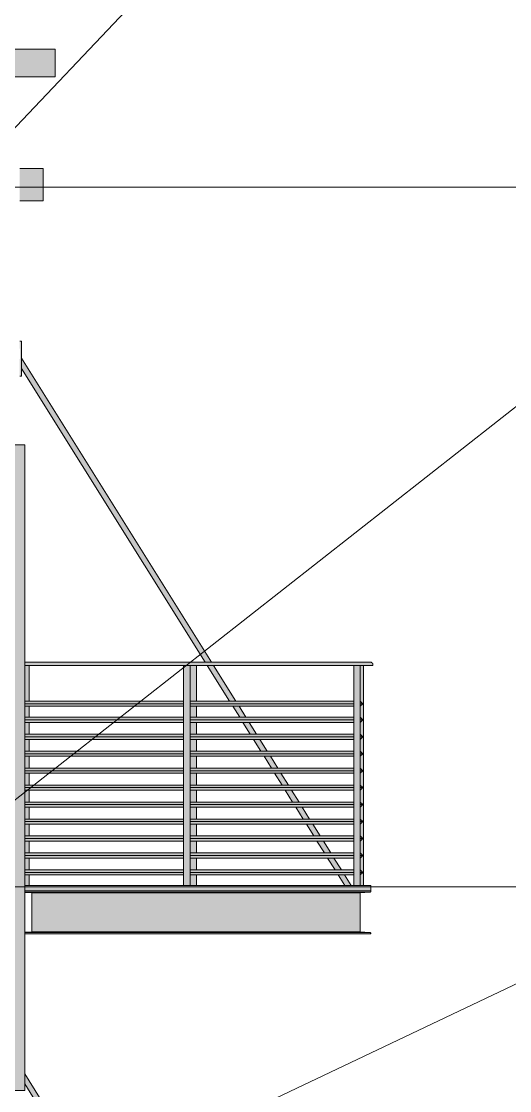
# Model space of a CAD drawing. Header units: inches. Extents: x 1750 to 8392, y -297 to 660.
# Drawn here: x 7025 to 7115.7, y 230.1 to 428.8 of the extents above; entities that cross this region are included whole.
import ezdxf

# ---------------------------------------------------------------- set-up
doc = ezdxf.new("R2010")
doc.units = ezdxf.units.IN
doc.header["$MEASUREMENT"] = 0
doc.linetypes.add('Grid Line 1_2_', pattern=[0.875, 0.5, -0.125, 0.125, -0.125])
for name, color, linetype, lineweight in [('0-4', 50, 'Continuous', 5), ('A-FLOR-3', 192, 'Continuous', 5), ('A-FLOR-4', 192, 'Continuous', 9), ('A-FLOR-HRAL', 11, 'Continuous', 9), ('A-FLOR-LEVL-1', 51, 'Grid Line 1_2_', 9), ('A-GENM', 5, 'Continuous', 9), ('A-GLAZ-CWMG', 51, 'Continuous', 9), ('A-WALL-1', 113, 'Continuous', 9), ('G-ANNO-TEXT', 231, 'Continuous', 9)]:
    doc.layers.add(name, color=color, linetype=linetype, lineweight=lineweight)

# ---------------------------------------------------------------- blocks, each defined once
blk = doc.blocks.new('CTR - 1st Phase -Stairs _ Elevators_rvt-2-BUILDING ELEVATION - NORTH')
at = {"layer": 'A-FLOR-LEVL-1'}
for p, q in [((-12376.81, 398), (-9659.78, 398)), ((-12376.81, 268), (-9659.78, 268))]:
    blk.add_line(p, q, dxfattribs=at)
blk = doc.blocks.new('Basic Wall _ EXT - FIBER CEMENT - SMALL - ___-2145935-BUILDING ELEVATION - NORTH')
at = {"layer": 'A-WALL-1'}
blk.add_hatch(color=256, dxfattribs=at).paths.add_polyline_path([(-11938.89, 418.54), (-9973.63, 418.54), (-9973.63, 423.66), (-12125.15, 423.66), (-12125.15, 418.54), (-11944.91, 418.54)], flags=0)
for p, q in [((-12125.15, 423.66), (-9973.63, 423.66)), ((-9973.63, 423.66), (-9973.63, 418.54)), ((-12125.15, 418.54), (-9973.63, 418.54))]:
    blk.add_line(p, q, dxfattribs=at)
blk = doc.blocks.new('Rectangular Mullion - Profile_Polycarbonate_right-V51-BUILDING ELEVATION - NORTH')
at = {"layer": 'A-GLAZ-CWMG'}
blk.add_hatch(color=256, dxfattribs=at).paths.add_polyline_path([(-9981.75, 230.12), (-9979.25, 230.12), (-9979.25, 350.12), (-9981.75, 350.12), (-9981.75, 233.86)], flags=0)
for p, q in [((-9981.75, 350.12), (-9979.25, 350.12)), ((-9981.75, 230.12), (-9981.75, 350.12)), ((-9979.25, 350.12), (-9979.25, 230.12)), ((-9979.25, 230.12), (-9981.75, 230.12))]:
    blk.add_line(p, q, dxfattribs=at)
blk = doc.blocks.new('Family1 - SCUPPER-2621240-BUILDING ELEVATION - NORTH')
at = {"layer": 'A-GENM'}
blk.add_hatch(color=256, dxfattribs=at).paths.add_polyline_path([(-9975.81, 395.5), (-9975.81, 401.5), (-9980.19, 401.5), (-9980.19, 395.5)], flags=0)
for p, q in [((-9975.81, 401.5), (-9980.19, 401.5)), ((-9975.81, 401.5), (-9975.81, 395.5)), ((-9975.81, 395.5), (-9980.19, 395.5))]:
    blk.add_line(p, q, dxfattribs=at)
blk = doc.blocks.new('Walls 13 - Walls 1-2569652-BUILDING ELEVATION - NORTH')
at = {"layer": 'A-WALL-1'}
h = blk.add_hatch(color=256, dxfattribs=at)
h.paths.add_polyline_path([(-9923.59, 142.3), (-9923.59, 142.3), (-9924.08, 143.08)], flags=0)
h.paths.add_polyline_path([(-9927.53, 148.6), (-9927.53, 148.6), (-9928.47, 150.1)], flags=0)
h.paths.add_polyline_path([(-9929.49, 151.75), (-9929.49, 151.75), (-9930.87, 153.95)], flags=0)
h.paths.add_polyline_path([(-9929.47, 151.75), (-9929.47, 151.75), (-9929.47, 151.75)], flags=0)
h.paths.add_polyline_path([(-9931.46, 154.9), (-9931.46, 154.9), (-9932.21, 156.09)], flags=0)
h.paths.add_polyline_path([(-9933.43, 158.05), (-9933.43, 158.05), (-9933.94, 158.86)], flags=0)
h.paths.add_polyline_path([(-9935.4, 161.2), (-9935.4, 161.2), (-9935.94, 162.07)], flags=0)
h.paths.add_polyline_path([(-9935.38, 161.2), (-9935.38, 161.2), (-9935.38, 161.2)], flags=0)
h.paths.add_polyline_path([(-9939.31, 167.5), (-9939.31, 167.5), (-9939.32, 167.5)], flags=0)
h.paths.add_polyline_path([(-9945.72, 177.75), (-9945.72, 177.75), (-9947.14, 180.02)], flags=0)
h.paths.add_polyline_path([(-9945.74, 177.75), (-9945.74, 177.75), (-9947.16, 180.02)], flags=0)
h.paths.add_polyline_path([(-9954.47, 191.98), (-9954.45, 191.98), (-9961.94, 203.95)], flags=0)
h.paths.add_polyline_path([(-9954.35, 191.98), (-9954.33, 191.98), (-9961.83, 203.95)], flags=0)
h.paths.add_polyline_path([(-9973.37, 222.63), (-9973.37, 222.69), (-9976.64, 227.88)], flags=0)
h = blk.add_hatch(color=256, dxfattribs=at)
h.paths.add_polyline_path([(-9920.44, 139.15), (-9920.44, 139.15), (-9921.82, 141.35)], flags=0)
h.paths.add_polyline_path([(-9922.41, 142.3), (-9922.41, 142.3), (-9923.55, 144.12)], flags=0)
h.paths.add_polyline_path([(-9924.38, 145.45), (-9924.38, 145.45), (-9925.76, 147.65)], flags=0)
h.paths.add_polyline_path([(-9929.01, 152.82), (-9929.01, 152.82), (-9929.71, 153.95)], flags=0)
h.paths.add_polyline_path([(-9930.3, 154.9), (-9930.3, 154.9), (-9931.05, 156.09)], flags=0)
h.paths.add_polyline_path([(-9930.28, 154.9), (-9930.28, 154.9), (-9931.03, 156.09)], flags=0)
h.paths.add_polyline_path([(-9932.27, 158.05), (-9932.27, 158.05), (-9933.65, 160.25)], flags=0)
h.paths.add_polyline_path([(-9932.25, 158.05), (-9932.25, 158.05), (-9933.63, 160.25)], flags=0)
h.paths.add_polyline_path([(-9934.24, 161.2), (-9934.24, 161.2), (-9934.79, 162.07)], flags=0)
h.paths.add_polyline_path([(-9936.21, 164.35), (-9936.21, 164.35), (-9937.59, 166.55)], flags=0)
h.paths.add_polyline_path([(-9938.16, 167.5), (-9938.16, 167.5), (-9938.5, 168.05)], flags=0)
h.paths.add_polyline_path([(-9940.05, 170.5), (-9940.05, 170.5), (-9942.26, 174.03)], flags=0)
h.paths.add_polyline_path([(-9940.03, 170.5), (-9940.03, 170.5), (-9942.24, 174.03)], flags=0)
h.paths.add_polyline_path([(-9944.58, 177.75), (-9944.58, 177.75), (-9944.59, 177.75)], flags=0)
h.paths.add_polyline_path([(-9953.76, 191.98), (-9953.74, 191.98), (-9961.24, 203.95)], flags=0)
h.paths.add_polyline_path([(-9973.37, 223.12), (-9973.37, 223.19), (-9976.33, 227.88)], flags=0)
for p, q in [((-9944.56, 177.74), (-9979.25, 233.26)), ((-9979.25, 231.38), (-9945.73, 177.73)), ((-9945.37, 177.15), (-9941.21, 170.5)), ((-9940.03, 170.5), (-9944.19, 177.15)), ((-9940.62, 169.55), (-9939.33, 167.5)), ((-9938.16, 167.5), (-9939.44, 169.55)), ((-9938.74, 166.55), (-9937.37, 164.35)), ((-9936.19, 164.35), (-9937.56, 166.55)), ((-9936.78, 163.4), (-9935.4, 161.2)), ((-9934.22, 161.2), (-9935.6, 163.4)), ((-9934.81, 160.25), (-9933.43, 158.05)), ((-9932.25, 158.05), (-9933.63, 160.25)), ((-9932.84, 157.1), (-9931.46, 154.9)), ((-9930.28, 154.9), (-9931.66, 157.1)), ((-9930.87, 153.95), (-9929.49, 151.75)), ((-9928.31, 151.75), (-9929.69, 153.95)), ((-9928.9, 150.8), (-9927.53, 148.6)), ((-9926.35, 148.6), (-9927.72, 150.8)), ((-9926.93, 147.65), (-9925.56, 145.45)), ((-9924.38, 145.45), (-9925.75, 147.65)), ((-9924.97, 144.5), (-9923.59, 142.3)), ((-9922.41, 142.3), (-9923.79, 144.5)), ((-9923, 141.35), (-9921.62, 139.15)), ((-9920.44, 139.15), (-9921.82, 141.35)), ((-9921.03, 138.2), (-9919.81, 136.25)), ((-9918.63, 136.25), (-9919.85, 138.2))]:
    blk.add_line(p, q, dxfattribs=at)
blk = doc.blocks.new('Walls 15 - Walls 1-2569682-BUILDING ELEVATION - NORTH')
at = {"layer": 'A-WALL-1'}
h = blk.add_hatch(color=256, dxfattribs=at)
h.paths.add_polyline_path([(-9919.22, 136.25), (-9918.63, 136.25), (-9919.87, 138.2), (-9920.44, 138.2), (-9920.4, 138.14)], flags=0)
h.paths.add_polyline_path([(-9920.46, 139.15), (-9920.44, 139.15), (-9921.84, 141.35), (-9922.41, 141.35), (-9921.02, 139.15), (-9920.52, 139.15)], flags=0)
h.paths.add_polyline_path([(-9922.71, 142.3), (-9922.41, 142.3), (-9923.81, 144.5), (-9924.38, 144.5), (-9922.99, 142.3), (-9922.84, 142.3)], flags=0)
h.paths.add_polyline_path([(-9924.47, 145.45), (-9924.38, 145.45), (-9925.78, 147.65), (-9926.34, 147.65), (-9924.95, 145.45), (-9924.54, 145.45)], flags=0)
h.paths.add_polyline_path([(-9926.44, 148.6), (-9926.35, 148.6), (-9927.74, 150.8), (-9928.31, 150.8), (-9926.91, 148.6), (-9926.51, 148.6)], flags=0)
h.paths.add_polyline_path([(-9928.39, 151.75), (-9928.31, 151.75), (-9929.71, 153.95), (-9930.28, 153.95), (-9928.88, 151.75), (-9928.41, 151.75)], flags=0)
h.paths.add_polyline_path([(-9930.84, 154.9), (-9930.3, 154.9), (-9931.73, 157.1), (-9932.25, 157.1), (-9930.85, 154.9)], flags=0)
h.paths.add_polyline_path([(-9930.3, 154.9), (-9930.28, 154.9), (-9930.3, 154.9)], flags=0)
h.paths.add_polyline_path([(-9932.32, 158.05), (-9932.27, 158.05), (-9933.69, 160.25), (-9934.22, 160.25), (-9932.8, 158.05), (-9932.33, 158.05)], flags=0)
h.paths.add_polyline_path([(-9932.27, 158.05), (-9932.25, 158.05), (-9933.65, 160.25)], flags=0)
h.paths.add_polyline_path([(-9934.28, 161.2), (-9934.24, 161.2), (-9935.66, 163.4), (-9936.19, 163.4), (-9934.77, 161.2), (-9934.28, 161.2)], flags=0)
h.paths.add_polyline_path([(-9936.6, 164.35), (-9936.21, 164.35), (-9937.63, 166.55), (-9938.15, 166.55), (-9936.73, 164.35), (-9936.63, 164.35)], flags=0)
h.paths.add_polyline_path([(-9936.21, 164.35), (-9936.19, 164.35), (-9937.58, 166.55)], flags=0)
h.paths.add_polyline_path([(-9938.33, 167.5), (-9938.18, 167.5), (-9939.5, 169.55), (-9940.03, 169.55), (-9938.69, 167.5), (-9938.35, 167.5)], flags=0)
h.paths.add_polyline_path([(-9940.04, 170.5), (-9940.03, 170.5), (-9940.04, 170.5)], flags=0)
h.paths.add_polyline_path([(-9940.34, 170.5), (-9940.05, 170.5), (-9944.25, 177.15), (-9944.78, 177.15), (-9940.57, 170.5), (-9940.42, 170.5)], flags=0)
h.paths.add_polyline_path([(-9944.8, 177.75), (-9944.59, 177.75), (-9979.25, 233.22), (-9979.25, 233), (-9979.25, 232.95), (-9979.25, 232.82), (-9979.25, 232.76), (-9979.25, 232.61), (-9979.25, 232.54), (-9979.25, 232.32), (-9945.15, 177.75), (-9944.84, 177.75)], flags=0)
h.paths.add_polyline_path([(-9944.57, 177.75), (-9944.56, 177.75), (-9944.58, 177.75)], flags=0)
h = blk.add_hatch(color=256, dxfattribs=at)
h.paths.add_polyline_path([(-9919.79, 136.25), (-9919.22, 136.25), (-9920.45, 138.2), (-9921.03, 138.2), (-9919.81, 136.25)], flags=0)
h.paths.add_polyline_path([(-9921.32, 139.15), (-9921.03, 139.15), (-9922.42, 141.35), (-9923, 141.35), (-9921.6, 139.15), (-9921.32, 139.15)], flags=0)
h.paths.add_polyline_path([(-9923.57, 142.3), (-9923, 142.3), (-9924.39, 144.5), (-9924.97, 144.5), (-9923.57, 142.3)], flags=0)
h.paths.add_polyline_path([(-9925.12, 145.45), (-9924.97, 145.45), (-9926.36, 147.65), (-9926.93, 147.65), (-9925.53, 145.45), (-9925.13, 145.45)], flags=0)
h.paths.add_polyline_path([(-9927.23, 148.6), (-9926.94, 148.6), (-9928.34, 150.8), (-9928.9, 150.8), (-9927.5, 148.6), (-9927.24, 148.6)], flags=0)
h.paths.add_polyline_path([(-9929.42, 151.75), (-9928.9, 151.75), (-9930.31, 153.95), (-9930.85, 153.95), (-9929.46, 151.75)], flags=0)
h.paths.add_polyline_path([(-9929.49, 151.75), (-9929.47, 151.75), (-9930.87, 153.95)], flags=0)
h.paths.add_polyline_path([(-9931.46, 154.9), (-9931.44, 154.9), (-9931.46, 154.9)], flags=0)
h.paths.add_polyline_path([(-9931.44, 154.9), (-9930.87, 154.9), (-9932.28, 157.1), (-9932.82, 157.1), (-9932.18, 156.09)], flags=0)
h.paths.add_polyline_path([(-9933.33, 158.05), (-9932.84, 158.05), (-9934.26, 160.25), (-9934.78, 160.25), (-9933.36, 158.05), (-9933.35, 158.05)], flags=0)
h.paths.add_polyline_path([(-9933.43, 158.05), (-9933.41, 158.05), (-9933.94, 158.86)], flags=0)
h.paths.add_polyline_path([(-9934.85, 161.2), (-9934.81, 161.2), (-9936.23, 163.4), (-9936.75, 163.4), (-9935.33, 161.2), (-9934.95, 161.2)], flags=0)
h.paths.add_polyline_path([(-9937.19, 164.35), (-9936.78, 164.35), (-9938.2, 166.55), (-9938.72, 166.55), (-9937.3, 164.35), (-9937.2, 164.35)], flags=0)
h.paths.add_polyline_path([(-9937.37, 164.35), (-9937.35, 164.35), (-9938.74, 166.55)], flags=0)
h.paths.add_polyline_path([(-9938.86, 167.5), (-9938.74, 167.5), (-9940.07, 169.55), (-9940.6, 169.55), (-9939.27, 167.5), (-9938.89, 167.5)], flags=0)
h.paths.add_polyline_path([(-9939.33, 167.5), (-9939.32, 167.5), (-9939.68, 168.05)], flags=0)
h.paths.add_polyline_path([(-9941.04, 170.5), (-9940.62, 170.5), (-9944.78, 177.15), (-9945.35, 177.15), (-9941.15, 170.5), (-9941.04, 170.5)], flags=0)
h.paths.add_polyline_path([(-9941.21, 170.5), (-9941.19, 170.5), (-9943.42, 174.03)], flags=0)
h.paths.add_polyline_path([(-9945.21, 177.75), (-9945.15, 177.75), (-9979.25, 232.32), (-9979.25, 232.08), (-9979.25, 232.03), (-9979.25, 231.89), (-9979.25, 231.82), (-9979.25, 231.69), (-9979.25, 231.62), (-9979.25, 231.42), (-9945.69, 177.75), (-9945.22, 177.75)], flags=0)
for p, q in [((-9944.56, 177.74), (-9979.25, 233.26)), ((-9979.25, 231.38), (-9945.73, 177.73)), ((-9945.37, 177.15), (-9941.21, 170.5)), ((-9940.03, 170.5), (-9944.19, 177.15)), ((-9940.62, 169.55), (-9939.33, 167.5)), ((-9938.16, 167.5), (-9939.44, 169.55)), ((-9938.74, 166.55), (-9937.37, 164.35)), ((-9936.19, 164.35), (-9937.56, 166.55)), ((-9936.78, 163.4), (-9935.4, 161.2)), ((-9934.22, 161.2), (-9935.6, 163.4)), ((-9934.81, 160.25), (-9933.43, 158.05)), ((-9932.25, 158.05), (-9933.63, 160.25)), ((-9932.84, 157.1), (-9931.46, 154.9)), ((-9930.28, 154.9), (-9931.66, 157.1)), ((-9930.87, 153.95), (-9929.49, 151.75)), ((-9928.31, 151.75), (-9929.69, 153.95)), ((-9928.9, 150.8), (-9927.53, 148.6)), ((-9926.35, 148.6), (-9927.72, 150.8)), ((-9926.93, 147.65), (-9925.56, 145.45)), ((-9924.38, 145.45), (-9925.75, 147.65)), ((-9924.97, 144.5), (-9923.59, 142.3)), ((-9922.41, 142.3), (-9923.79, 144.5)), ((-9923, 141.35), (-9921.62, 139.15)), ((-9920.44, 139.15), (-9921.82, 141.35)), ((-9921.03, 138.2), (-9919.81, 136.25)), ((-9918.63, 136.25), (-9919.85, 138.2))]:
    blk.add_line(p, q, dxfattribs=at)
blk = doc.blocks.new('Railing - Baluster_01-V76-BUILDING ELEVATION - NORTH')
at = {"layer": 'A-FLOR-HRAL'}
h = blk.add_hatch(color=256, dxfattribs=at)
h.paths.add_polyline_path([(-12150.21, 136.25), (-12149.03, 136.25), (-12149.03, 138.2), (-12150.21, 138.2)], flags=0)
h.paths.add_polyline_path([(-12149.03, 139.15), (-12149.03, 141.35), (-12150.21, 141.35), (-12150.21, 139.15)], flags=0)
h.paths.add_polyline_path([(-12150.21, 142.3), (-12149.03, 142.3), (-12149.03, 144.5), (-12150.21, 144.5), (-12150.21, 144.12)], flags=0)
h.paths.add_polyline_path([(-12149.03, 145.45), (-12149.03, 147.65), (-12150.21, 147.65), (-12150.21, 145.45)], flags=0)
h.paths.add_polyline_path([(-12149.03, 148.6), (-12149.03, 150.8), (-12150.21, 150.8), (-12150.21, 148.6)], flags=0)
h.paths.add_polyline_path([(-12150.21, 151.75), (-12149.03, 151.75), (-12149.03, 153.95), (-12150.21, 153.95)], flags=0)
h.paths.add_polyline_path([(-12149.03, 154.9), (-12149.03, 157.1), (-12150.21, 157.1), (-12150.21, 154.9)], flags=0)
h.paths.add_polyline_path([(-12150.21, 158.05), (-12149.03, 158.05), (-12149.03, 160.25), (-12150.21, 160.25)], flags=0)
h.paths.add_polyline_path([(-12150.21, 161.2), (-12149.03, 161.2), (-12149.03, 163.4), (-12150.21, 163.4)], flags=0)
h.paths.add_polyline_path([(-12150.21, 164.35), (-12149.03, 164.35), (-12149.03, 166.55), (-12150.21, 166.55)], flags=0)
h.paths.add_polyline_path([(-12150.21, 167.5), (-12149.03, 167.5), (-12149.03, 169.55), (-12150.21, 169.55), (-12150.21, 168.05)], flags=0)
h.paths.add_polyline_path([(-12149.03, 170.5), (-12149.03, 177.15), (-12150.21, 177.15), (-12150.21, 170.5)], flags=0)
for p, q in [((-12149.03, 177.15), (-12149.03, 170.5)), ((-12149.03, 169.55), (-12149.03, 167.5)), ((-12149.03, 166.55), (-12149.03, 164.35)), ((-12149.03, 163.4), (-12149.03, 161.2)), ((-12149.03, 160.25), (-12149.03, 158.05)), ((-12149.03, 157.1), (-12149.03, 154.9)), ((-12149.03, 153.95), (-12149.03, 151.75)), ((-12149.03, 150.8), (-12149.03, 148.6)), ((-12149.03, 147.65), (-12149.03, 145.45)), ((-12149.03, 144.5), (-12149.03, 142.3)), ((-12149.03, 141.35), (-12149.03, 139.15)), ((-12149.03, 138.2), (-12149.03, 136.25))]:
    blk.add_line(p, q, dxfattribs=at)
blk = doc.blocks.new('Railing - Baluster_01-2548053-BUILDING ELEVATION - NORTH')
at = {"layer": 'A-FLOR-HRAL'}
blk.add_hatch(color=256, dxfattribs=at).paths.add_polyline_path([(-11431.39, 136.25), (-11431.39, 138.2), (-11431.86, 138.68), (-11431.39, 139.15), (-11431.39, 141.35), (-11431.86, 141.83), (-11431.39, 142.3), (-11431.39, 144.5), (-11431.86, 144.98), (-11431.39, 145.45), (-11431.39, 147.65), (-11431.86, 148.12), (-11431.39, 148.6), (-11431.39, 150.8), (-11431.86, 151.27), (-11431.39, 151.75), (-11431.39, 153.95), (-11431.86, 154.43), (-11431.39, 154.9), (-11431.39, 157.1), (-11431.86, 157.57), (-11431.39, 158.05), (-11431.39, 160.25), (-11431.86, 160.72), (-11431.39, 161.2), (-11431.39, 163.4), (-11431.86, 163.87), (-11431.39, 164.35), (-11431.39, 166.55), (-11431.86, 167.02), (-11431.39, 167.5), (-11431.39, 169.55), (-11431.86, 170.02), (-11431.39, 170.5), (-11431.39, 177.15), (-11431.98, 177.15), (-11431.98, 136.25)], flags=0)
blk.add_line((-11431.98, 136.25), (-11431.98, 177.15), dxfattribs=at)
blk = doc.blocks.new('Railing - Baluster_01-V74-BUILDING ELEVATION - NORTH')
at = {"layer": 'A-FLOR-HRAL'}
blk.add_hatch(color=256, dxfattribs=at).paths.add_polyline_path([(-11388.12, 136.25), (-11388.12, 177.15), (-11389.31, 177.15), (-11389.31, 136.25)], flags=0)
for p, q in [((-11389.31, 177.15), (-11389.31, 136.25)), ((-11388.12, 136.25), (-11388.12, 177.15))]:
    blk.add_line(p, q, dxfattribs=at)
blk = doc.blocks.new('Railing - Railing-2574058-BUILDING ELEVATION - NORTH')
at = {"layer": 'A-FLOR-HRAL'}
for points in [[(-9916.94, 309.28), (-9914.58, 309.28), (-9914.64, 309.51), (-9914.81, 309.69), (-9915.05, 309.75), (-9979.25, 309.73), (-9979.25, 309.28), (-9917.53, 309.28)], [(-9948.56, 309.15), (-9914.58, 309.15), (-9914.58, 309.28), (-9979.25, 309.28), (-9979.25, 309.15), (-9948.72, 309.15)]]:
    blk.add_hatch(color=256, dxfattribs=at).paths.add_polyline_path(points, flags=0)
h = blk.add_hatch(color=256, dxfattribs=at)
h.paths.add_polyline_path([(-9940.28, 302.02), (-9918.12, 302.02), (-9918.12, 302.5), (-9948.56, 302.5), (-9948.56, 302.02), (-9940.32, 302.02)], flags=0)
h.paths.add_polyline_path([(-9916.47, 302.02), (-9916.94, 302.5), (-9916.94, 302.02)], flags=0)
h.paths.add_polyline_path([(-9978.42, 302.02), (-9949.75, 302.02), (-9949.75, 302.5), (-9979.25, 302.5), (-9979.25, 302.02)], flags=0)
h = blk.add_hatch(color=256, dxfattribs=at)
h.paths.add_polyline_path([(-9978.42, 301.55), (-9949.75, 301.55), (-9949.75, 302.02), (-9979.25, 302.02), (-9979.25, 301.55)], flags=0)
h.paths.add_polyline_path([(-9933.94, 301.55), (-9918.12, 301.55), (-9918.12, 302.02), (-9948.56, 302.02), (-9948.56, 301.55), (-9938.86, 301.55)], flags=0)
h.paths.add_polyline_path([(-9916.94, 301.55), (-9916.47, 302.02), (-9916.94, 302.02)], flags=0)
h = blk.add_hatch(color=256, dxfattribs=at)
h.paths.add_polyline_path([(-9937.87, 299.02), (-9918.12, 299.02), (-9918.12, 299.5), (-9948.56, 299.5), (-9948.56, 299.02), (-9937.88, 299.02)], flags=0)
h.paths.add_polyline_path([(-9916.47, 299.02), (-9916.94, 299.5), (-9916.94, 299.02)], flags=0)
h.paths.add_polyline_path([(-9978.42, 299.02), (-9949.75, 299.02), (-9949.75, 299.5), (-9979.25, 299.5), (-9979.25, 299.02)], flags=0)
h = blk.add_hatch(color=256, dxfattribs=at)
h.paths.add_polyline_path([(-9978.42, 298.55), (-9949.75, 298.55), (-9949.75, 299.02), (-9979.25, 299.02), (-9979.25, 298.55)], flags=0)
h.paths.add_polyline_path([(-9924.08, 298.55), (-9918.12, 298.55), (-9918.12, 299.02), (-9948.56, 299.02), (-9948.56, 298.55), (-9933.94, 298.55)], flags=0)
h.paths.add_polyline_path([(-9916.94, 298.55), (-9916.47, 299.02), (-9916.94, 299.02)], flags=0)
h = blk.add_hatch(color=256, dxfattribs=at)
h.paths.add_polyline_path([(-9979.25, 295.87), (-9949.75, 295.87), (-9949.75, 296.35), (-9979.25, 296.35)], flags=0)
h.paths.add_polyline_path([(-9916.47, 295.87), (-9916.94, 296.35), (-9916.94, 295.87)], flags=0)
h.paths.add_polyline_path([(-9918.12, 295.87), (-9918.12, 296.35), (-9948.56, 296.35), (-9948.56, 295.87), (-9924.08, 295.87)], flags=0)
h = blk.add_hatch(color=256, dxfattribs=at)
h.paths.add_polyline_path([(-9978.42, 295.4), (-9949.75, 295.4), (-9949.75, 295.87), (-9979.25, 295.87), (-9979.25, 295.4)], flags=0)
h.paths.add_polyline_path([(-9924.08, 295.4), (-9918.12, 295.4), (-9918.12, 295.87), (-9948.56, 295.87), (-9948.56, 295.4), (-9933.94, 295.4)], flags=0)
h.paths.add_polyline_path([(-9916.94, 295.4), (-9916.47, 295.87), (-9916.94, 295.87)], flags=0)
h = blk.add_hatch(color=256, dxfattribs=at)
h.paths.add_polyline_path([(-9916.47, 292.72), (-9916.94, 293.2), (-9916.94, 292.72)], flags=0)
h.paths.add_polyline_path([(-9978.42, 292.72), (-9949.75, 292.72), (-9949.75, 293.2), (-9979.25, 293.2), (-9979.25, 292.72)], flags=0)
h.paths.add_polyline_path([(-9918.12, 292.72), (-9918.12, 293.2), (-9948.56, 293.2), (-9948.56, 292.72), (-9924.08, 292.72)], flags=0)
h = blk.add_hatch(color=256, dxfattribs=at)
h.paths.add_polyline_path([(-9978.42, 292.25), (-9949.75, 292.25), (-9949.75, 292.72), (-9979.25, 292.72), (-9979.25, 292.25)], flags=0)
h.paths.add_polyline_path([(-9916.94, 292.25), (-9916.47, 292.72), (-9916.94, 292.72)], flags=0)
h.paths.add_polyline_path([(-9924.08, 292.25), (-9918.12, 292.25), (-9918.12, 292.72), (-9948.56, 292.72), (-9948.56, 292.25), (-9929.01, 292.25)], flags=0)
h = blk.add_hatch(color=256, dxfattribs=at)
h.paths.add_polyline_path([(-9932.51, 289.57), (-9918.12, 289.57), (-9918.12, 290.05), (-9948.56, 290.05), (-9948.56, 289.57), (-9932.52, 289.57)], flags=0)
h.paths.add_polyline_path([(-9916.47, 289.57), (-9916.94, 290.05), (-9916.94, 289.57)], flags=0)
h.paths.add_polyline_path([(-9978.42, 289.57), (-9949.75, 289.57), (-9949.75, 290.05), (-9979.25, 290.05), (-9979.25, 289.57)], flags=0)
h = blk.add_hatch(color=256, dxfattribs=at)
h.paths.add_polyline_path([(-9916.94, 289.1), (-9916.47, 289.57), (-9916.94, 289.57)], flags=0)
h.paths.add_polyline_path([(-9979.25, 289.1), (-9949.75, 289.1), (-9949.75, 289.57), (-9979.25, 289.57)], flags=0)
h.paths.add_polyline_path([(-9924.08, 289.1), (-9918.12, 289.1), (-9918.12, 289.57), (-9948.56, 289.57), (-9948.56, 289.1), (-9929.01, 289.1)], flags=0)
h = blk.add_hatch(color=256, dxfattribs=at)
h.paths.add_polyline_path([(-9979.25, 286.43), (-9949.75, 286.43), (-9949.75, 286.9), (-9979.25, 286.9)], flags=0)
h.paths.add_polyline_path([(-9916.47, 286.43), (-9916.94, 286.9), (-9916.94, 286.43)], flags=0)
h.paths.add_polyline_path([(-9918.12, 286.43), (-9918.12, 286.9), (-9948.56, 286.9), (-9948.56, 286.43), (-9924.08, 286.43)], flags=0)
h = blk.add_hatch(color=256, dxfattribs=at)
h.paths.add_polyline_path([(-9930.25, 285.95), (-9918.12, 285.95), (-9918.12, 286.43), (-9948.56, 286.43), (-9948.56, 285.95), (-9930.26, 285.95)], flags=0)
h.paths.add_polyline_path([(-9979.25, 285.95), (-9949.75, 285.95), (-9949.75, 286.43), (-9979.25, 286.43)], flags=0)
h.paths.add_polyline_path([(-9916.94, 285.95), (-9916.47, 286.43), (-9916.94, 286.43)], flags=0)
h = blk.add_hatch(color=256, dxfattribs=at)
h.paths.add_polyline_path([(-9979.25, 283.27), (-9949.75, 283.27), (-9949.75, 283.75), (-9979.25, 283.75)], flags=0)
h.paths.add_polyline_path([(-9916.47, 283.27), (-9916.94, 283.75), (-9916.94, 283.27)], flags=0)
h.paths.add_polyline_path([(-9918.12, 283.27), (-9918.12, 283.75), (-9948.56, 283.75), (-9948.56, 283.27), (-9924.08, 283.27)], flags=0)
h = blk.add_hatch(color=256, dxfattribs=at)
h.paths.add_polyline_path([(-9928, 282.8), (-9918.12, 282.8), (-9918.12, 283.27), (-9948.56, 283.27), (-9948.56, 282.8), (-9928.01, 282.8)], flags=0)
h.paths.add_polyline_path([(-9979.25, 282.8), (-9949.75, 282.8), (-9949.75, 283.27), (-9979.25, 283.27)], flags=0)
h.paths.add_polyline_path([(-9916.94, 282.8), (-9916.47, 283.27), (-9916.94, 283.27)], flags=0)
h = blk.add_hatch(color=256, dxfattribs=at)
h.paths.add_polyline_path([(-9979.25, 280.12), (-9949.75, 280.12), (-9949.75, 280.6), (-9979.25, 280.6)], flags=0)
h.paths.add_polyline_path([(-9918.13, 280.12), (-9918.12, 280.12), (-9918.13, 280.6), (-9948.56, 280.6), (-9948.56, 280.12), (-9924.08, 280.12)], flags=0)
h.paths.add_polyline_path([(-9916.47, 280.12), (-9916.94, 280.6), (-9916.94, 280.12)], flags=0)
h = blk.add_hatch(color=256, dxfattribs=at)
h.paths.add_polyline_path([(-9926.32, 279.65), (-9918.12, 279.65), (-9918.13, 280.12), (-9948.56, 280.12), (-9948.56, 279.65), (-9926.33, 279.65)], flags=0)
h.paths.add_polyline_path([(-9979.25, 279.65), (-9949.75, 279.65), (-9949.75, 280.12), (-9979.25, 280.12)], flags=0)
h.paths.add_polyline_path([(-9916.94, 279.65), (-9916.47, 280.12), (-9916.94, 280.12)], flags=0)
h = blk.add_hatch(color=256, dxfattribs=at)
h.paths.add_polyline_path([(-9979.25, 276.98), (-9949.75, 276.98), (-9949.75, 277.45), (-9979.25, 277.45)], flags=0)
h.paths.add_polyline_path([(-9918.13, 276.98), (-9918.12, 276.98), (-9918.13, 277.45), (-9948.56, 277.45), (-9948.56, 276.98), (-9924.08, 276.98)], flags=0)
h.paths.add_polyline_path([(-9916.47, 276.98), (-9916.94, 277.45), (-9916.94, 276.98)], flags=0)
h = blk.add_hatch(color=256, dxfattribs=at)
h.paths.add_polyline_path([(-9924.08, 276.5), (-9918.12, 276.5), (-9918.13, 276.98), (-9948.56, 276.98), (-9948.56, 276.5), (-9924.08, 276.5)], flags=0)
h.paths.add_polyline_path([(-9979.25, 276.5), (-9949.75, 276.5), (-9949.75, 276.98), (-9979.25, 276.98)], flags=0)
h.paths.add_polyline_path([(-9916.94, 276.5), (-9916.47, 276.98), (-9916.94, 276.98)], flags=0)
h = blk.add_hatch(color=256, dxfattribs=at)
h.paths.add_polyline_path([(-9922.56, 273.83), (-9918.12, 273.83), (-9918.12, 274.3), (-9948.56, 274.3), (-9948.56, 273.83), (-9922.69, 273.83)], flags=0)
h.paths.add_polyline_path([(-9916.47, 273.83), (-9916.94, 274.3), (-9916.94, 273.83)], flags=0)
h.paths.add_polyline_path([(-9978.42, 273.83), (-9949.75, 273.83), (-9949.75, 274.3), (-9979.25, 274.3), (-9979.25, 273.83)], flags=0)
h = blk.add_hatch(color=256, dxfattribs=at)
h.paths.add_polyline_path([(-9979.25, 273.35), (-9949.75, 273.35), (-9949.75, 273.83), (-9979.25, 273.83)], flags=0)
h.paths.add_polyline_path([(-9919.15, 273.35), (-9918.12, 273.35), (-9918.12, 273.83), (-9948.56, 273.83), (-9948.56, 273.35), (-9921.82, 273.35)], flags=0)
h.paths.add_polyline_path([(-9916.94, 273.35), (-9916.47, 273.83), (-9916.94, 273.83)], flags=0)
h = blk.add_hatch(color=256, dxfattribs=at)
h.paths.add_polyline_path([(-9979.25, 270.68), (-9949.75, 270.68), (-9949.75, 271.15), (-9979.25, 271.15)], flags=0)
h.paths.add_polyline_path([(-9916.47, 270.68), (-9916.94, 271.15), (-9916.94, 270.68)], flags=0)
h.paths.add_polyline_path([(-9918.12, 270.68), (-9918.12, 271.15), (-9948.56, 271.15), (-9948.56, 270.68), (-9919.15, 270.68)], flags=0)
h = blk.add_hatch(color=256, dxfattribs=at)
h.paths.add_polyline_path([(-9920.29, 270.2), (-9918.12, 270.2), (-9918.12, 270.68), (-9948.56, 270.68), (-9948.56, 270.2), (-9920.43, 270.2)], flags=0)
h.paths.add_polyline_path([(-9978.42, 270.2), (-9949.75, 270.2), (-9949.75, 270.68), (-9979.25, 270.68), (-9979.25, 270.2)], flags=0)
h.paths.add_polyline_path([(-9916.94, 270.2), (-9916.47, 270.68), (-9916.94, 270.68)], flags=0)
for p, q in [((-9915.05, 309.75), (-9979.25, 309.75)), ((-9914.58, 309.15), (-9979.25, 309.15)), ((-9914.58, 309.15), (-9914.58, 309.28)), ((-9979.25, 302.5), (-9949.75, 302.5)), ((-9948.56, 302.5), (-9918.12, 302.5)), ((-9916.47, 302.02), (-9916.94, 302.5)), ((-9949.75, 302.02), (-9979.25, 302.02)), ((-9949.75, 301.55), (-9979.25, 301.55)), ((-9918.12, 302.02), (-9948.56, 302.02)), ((-9918.12, 301.55), (-9948.56, 301.55)), ((-9916.94, 301.55), (-9916.47, 302.02)), ((-9916.47, 302.02), (-9916.94, 302.02)), ((-9979.25, 299.5), (-9949.75, 299.5)), ((-9949.75, 299.02), (-9979.25, 299.02)), ((-9949.75, 298.55), (-9979.25, 298.55)), ((-9948.56, 299.5), (-9918.12, 299.5)), ((-9918.12, 299.02), (-9948.56, 299.02)), ((-9918.12, 298.55), (-9948.56, 298.55)), ((-9916.47, 299.02), (-9916.94, 299.5)), ((-9916.94, 298.55), (-9916.47, 299.02)), ((-9916.47, 299.02), (-9916.94, 299.02)), ((-9979.25, 296.35), (-9949.75, 296.35)), ((-9948.56, 296.35), (-9918.12, 296.35)), ((-9916.47, 295.87), (-9916.94, 296.35)), ((-9949.75, 295.87), (-9979.25, 295.87)), ((-9949.75, 295.4), (-9979.25, 295.4)), ((-9918.12, 295.87), (-9948.56, 295.87)), ((-9918.12, 295.4), (-9948.56, 295.4)), ((-9916.94, 295.4), (-9916.47, 295.87)), ((-9916.47, 295.87), (-9916.94, 295.87)), ((-9979.25, 293.2), (-9949.75, 293.2)), ((-9949.75, 292.72), (-9979.25, 292.72)), ((-9949.75, 292.25), (-9979.25, 292.25)), ((-9948.56, 293.2), (-9918.12, 293.2)), ((-9918.12, 292.72), (-9948.56, 292.72)), ((-9918.12, 292.25), (-9948.56, 292.25)), ((-9916.47, 292.72), (-9916.94, 293.2)), ((-9916.94, 292.25), (-9916.47, 292.72)), ((-9916.47, 292.72), (-9916.94, 292.72)), ((-9979.25, 290.05), (-9949.75, 290.05)), ((-9949.75, 289.57), (-9979.25, 289.57)), ((-9949.75, 289.1), (-9979.25, 289.1)), ((-9948.56, 290.05), (-9918.12, 290.05)), ((-9918.12, 289.57), (-9948.56, 289.57)), ((-9918.12, 289.1), (-9948.56, 289.1)), ((-9916.47, 289.57), (-9916.94, 290.05)), ((-9916.94, 289.1), (-9916.47, 289.57)), ((-9916.47, 289.57), (-9916.94, 289.57)), ((-9979.25, 286.9), (-9949.75, 286.9)), ((-9949.75, 286.43), (-9979.25, 286.43)), ((-9948.56, 286.9), (-9918.12, 286.9)), ((-9918.12, 286.43), (-9948.56, 286.43)), ((-9916.47, 286.43), (-9916.94, 286.9)), ((-9916.94, 285.95), (-9916.47, 286.43)), ((-9916.47, 286.43), (-9916.94, 286.43)), ((-9949.75, 285.95), (-9979.25, 285.95)), ((-9918.12, 285.95), (-9948.56, 285.95)), ((-9979.25, 283.75), (-9949.75, 283.75)), ((-9949.75, 283.27), (-9979.25, 283.27)), ((-9949.75, 282.8), (-9979.25, 282.8)), ((-9948.56, 283.75), (-9918.12, 283.75)), ((-9918.12, 283.27), (-9948.56, 283.27)), ((-9918.12, 282.8), (-9948.56, 282.8)), ((-9916.47, 283.27), (-9916.94, 283.75)), ((-9916.94, 282.8), (-9916.47, 283.27)), ((-9916.47, 283.27), (-9916.94, 283.27)), ((-9979.25, 280.6), (-9949.75, 280.6)), ((-9948.56, 280.6), (-9918.12, 280.6)), ((-9916.47, 280.12), (-9916.94, 280.6)), ((-9949.75, 280.12), (-9979.25, 280.12)), ((-9949.75, 279.65), (-9979.25, 279.65)), ((-9918.12, 280.12), (-9948.56, 280.12)), ((-9918.12, 279.65), (-9948.56, 279.65)), ((-9916.94, 279.65), (-9916.47, 280.12)), ((-9916.47, 280.12), (-9916.94, 280.12)), ((-9979.25, 277.45), (-9949.75, 277.45)), ((-9949.75, 276.98), (-9979.25, 276.98)), ((-9949.75, 276.5), (-9979.25, 276.5)), ((-9948.56, 277.45), (-9918.12, 277.45)), ((-9918.12, 276.98), (-9948.56, 276.98)), ((-9918.12, 276.5), (-9948.56, 276.5)), ((-9916.47, 276.98), (-9916.94, 277.45)), ((-9916.94, 276.5), (-9916.47, 276.98)), ((-9916.47, 276.98), (-9916.94, 276.98)), ((-9979.25, 274.3), (-9949.75, 274.3)), ((-9948.56, 274.3), (-9918.12, 274.3)), ((-9916.47, 273.83), (-9916.94, 274.3)), ((-9949.75, 273.83), (-9979.25, 273.83)), ((-9949.75, 273.35), (-9979.25, 273.35)), ((-9918.12, 273.83), (-9948.56, 273.83)), ((-9918.12, 273.35), (-9948.56, 273.35)), ((-9916.94, 273.35), (-9916.47, 273.83)), ((-9916.47, 273.83), (-9916.94, 273.83)), ((-9979.25, 271.15), (-9949.75, 271.15)), ((-9949.75, 270.68), (-9979.25, 270.68)), ((-9948.56, 271.15), (-9918.12, 271.15)), ((-9918.12, 270.68), (-9948.56, 270.68)), ((-9916.47, 270.68), (-9916.94, 271.15)), ((-9916.94, 270.2), (-9916.47, 270.68)), ((-9916.47, 270.68), (-9916.94, 270.68)), ((-9949.75, 270.2), (-9979.25, 270.2)), ((-9918.12, 270.2), (-9948.56, 270.2))]:
    blk.add_line(p, q, dxfattribs=at)
blk.add_open_spline([(-9914.58, 309.28), (-9914.58, 309.32), (-9914.59, 309.38), (-9914.61, 309.46), (-9914.64, 309.51), (-9914.67, 309.56), (-9914.69, 309.59), (-9914.72, 309.62), (-9914.76, 309.65), (-9914.8, 309.68), (-9914.84, 309.7), (-9914.88, 309.72), (-9914.95, 309.74), (-9915.01, 309.75), (-9915.05, 309.75)], degree=3, knots=[0, 0, 0, 0, 0.166667, 0.25, 0.333333, 0.416667, 0.458333, 0.5, 0.583333, 0.666667, 0.708333, 0.75, 0.833333, 1, 1, 1, 1], dxfattribs=at)
for p in [(2170.62, 132), (2201.65, 132)]:
    blk.add_blockref('Railing - Baluster_01-V76-BUILDING ELEVATION - NORTH', p)
at = {"extrusion": (0, 0, -1), "zscale": -1}
for name, p in [('Railing - Baluster_01-V74-BUILDING ELEVATION - NORTH', (21337.87, 132)), ('Railing - Baluster_01-V74-BUILDING ELEVATION - NORTH', (21306.24, 132)), ('Railing - Baluster_01-2548053-BUILDING ELEVATION - NORTH', (21348.33, 132))]:
    blk.add_blockref(name, p, dxfattribs=at)
blk = doc.blocks.new('Walls 53 - Walls 1-2574074-BUILDING ELEVATION - NORTH')
at = {"layer": 'A-WALL-1'}
h = blk.add_hatch(color=256, dxfattribs=at)
h.paths.add_polyline_path([(-9921.62, 271.15), (-9921.62, 271.15), (-9923, 273.35)], flags=0)
h.paths.add_polyline_path([(-9923.59, 274.3), (-9923.59, 274.3), (-9924.08, 275.08)], flags=0)
h.paths.add_polyline_path([(-9925.56, 277.45), (-9925.56, 277.45), (-9926.93, 279.65)], flags=0)
h.paths.add_polyline_path([(-9929.47, 283.75), (-9929.47, 283.75), (-9930.85, 285.95)], flags=0)
h.paths.add_polyline_path([(-9931.44, 286.9), (-9931.44, 286.9), (-9931.44, 286.9)], flags=0)
h.paths.add_polyline_path([(-9933.41, 290.05), (-9933.41, 290.05), (-9933.41, 290.05)], flags=0)
h.paths.add_polyline_path([(-9935.38, 293.2), (-9935.38, 293.2), (-9935.38, 293.2)], flags=0)
h.paths.add_polyline_path([(-9937.37, 296.35), (-9937.37, 296.35), (-9938.74, 298.55)], flags=0)
h.paths.add_polyline_path([(-9939.33, 299.5), (-9939.33, 299.5), (-9939.44, 299.67)], flags=0)
h.paths.add_polyline_path([(-9939.32, 299.5), (-9939.31, 299.5), (-9939.42, 299.67)], flags=0)
h.paths.add_polyline_path([(-9941.19, 302.5), (-9941.19, 302.5), (-9941.19, 302.5)], flags=0)
h.paths.add_polyline_path([(-9941.21, 302.5), (-9941.21, 302.5), (-9943.18, 305.65)], flags=0)
h.paths.add_polyline_path([(-9945.74, 309.75), (-9945.74, 309.75), (-9946.92, 311.63)], flags=0)
h.paths.add_polyline_path([(-9954.11, 323.6), (-9954.09, 323.6), (-9961.59, 335.57)], flags=0)
h.paths.add_polyline_path([(-9961.7, 335.57), (-9961.68, 335.57), (-9961.71, 335.57)], flags=0)
h.paths.add_polyline_path([(-9973.37, 354.63), (-9973.37, 354.69), (-9976.4, 359.5)], flags=0)
h = blk.add_hatch(color=256, dxfattribs=at)
h.paths.add_polyline_path([(-9920.44, 271.15), (-9920.44, 271.15), (-9921.82, 273.35)], flags=0)
h.paths.add_polyline_path([(-9922.41, 274.3), (-9922.41, 274.3), (-9923.31, 275.74)], flags=0)
h.paths.add_polyline_path([(-9926.35, 280.6), (-9926.35, 280.6), (-9927.05, 281.72)], flags=0)
h.paths.add_polyline_path([(-9929.01, 284.82), (-9929.01, 284.82), (-9929.71, 285.95)], flags=0)
h.paths.add_polyline_path([(-9930.28, 286.9), (-9930.28, 286.9), (-9930.79, 287.7)], flags=0)
h.paths.add_polyline_path([(-9930.3, 286.9), (-9930.3, 286.9), (-9930.81, 287.7)], flags=0)
h.paths.add_polyline_path([(-9932.27, 290.05), (-9932.27, 290.05), (-9932.27, 290.05)], flags=0)
h.paths.add_polyline_path([(-9932.25, 290.05), (-9932.25, 290.05), (-9933.63, 292.25)], flags=0)
h.paths.add_polyline_path([(-9934.22, 293.2), (-9934.22, 293.2), (-9934.53, 293.69)], flags=0)
h.paths.add_polyline_path([(-9934.24, 293.2), (-9934.24, 293.2), (-9934.55, 293.69)], flags=0)
h.paths.add_polyline_path([(-9938.18, 299.5), (-9938.17, 299.5), (-9938.18, 299.5)], flags=0)
h.paths.add_polyline_path([(-9940.05, 302.5), (-9940.05, 302.5), (-9942.02, 305.65)], flags=0)
h.paths.add_polyline_path([(-9944.56, 309.75), (-9944.56, 309.75), (-9945.74, 311.63)], flags=0)
h.paths.add_polyline_path([(-9953.65, 323.8), (-9953.65, 323.84), (-9961, 335.57)], flags=0)
h.paths.add_polyline_path([(-9973.37, 355.12), (-9973.37, 355.19), (-9976.09, 359.5)], flags=0)
for p, q in [((-9944.56, 309.74), (-9979.86, 366.24)), ((-9979.86, 364.35), (-9945.73, 309.73)), ((-9945.37, 309.15), (-9941.21, 302.5)), ((-9940.03, 302.5), (-9944.19, 309.15)), ((-9940.62, 301.55), (-9939.33, 299.5)), ((-9938.16, 299.5), (-9939.44, 301.55)), ((-9938.74, 298.55), (-9937.37, 296.35)), ((-9936.19, 296.35), (-9937.56, 298.55)), ((-9936.78, 295.4), (-9935.4, 293.2)), ((-9934.22, 293.2), (-9935.6, 295.4)), ((-9934.81, 292.25), (-9933.43, 290.05)), ((-9932.25, 290.05), (-9933.63, 292.25)), ((-9932.84, 289.1), (-9931.46, 286.9)), ((-9930.28, 286.9), (-9931.66, 289.1)), ((-9930.87, 285.95), (-9929.49, 283.75)), ((-9928.31, 283.75), (-9929.69, 285.95)), ((-9928.9, 282.8), (-9927.53, 280.6)), ((-9926.35, 280.6), (-9927.72, 282.8)), ((-9926.93, 279.65), (-9925.56, 277.45)), ((-9924.38, 277.45), (-9925.75, 279.65)), ((-9924.97, 276.5), (-9923.59, 274.3)), ((-9922.41, 274.3), (-9923.79, 276.5)), ((-9923, 273.35), (-9921.62, 271.15)), ((-9920.44, 271.15), (-9921.82, 273.35)), ((-9921.03, 270.2), (-9919.81, 268.25)), ((-9918.63, 268.25), (-9919.85, 270.2))]:
    blk.add_line(p, q, dxfattribs=at)
blk = doc.blocks.new('Walls 55 - Walls 1-2574104-BUILDING ELEVATION - NORTH')
at = {"layer": 'A-WALL-1'}
for points in [[(-9980.1, 366.15), (-9979.86, 366.19), (-9979.86, 369.4), (-9980.19, 369.4), (-9980.15, 366.15), (-9980.12, 366.15)], [(-9980.14, 362.9), (-9979.86, 362.9), (-9979.88, 366.15), (-9980.19, 366.11), (-9980.19, 362.9)]]:
    blk.add_hatch(color=256, dxfattribs=at).paths.add_polyline_path(points, flags=0)
h = blk.add_hatch(color=256, dxfattribs=at)
h.paths.add_polyline_path([(-9919.22, 268.25), (-9918.63, 268.25), (-9919.87, 270.2), (-9920.44, 270.2), (-9920.16, 269.76)], flags=0)
h.paths.add_polyline_path([(-9920.87, 271.15), (-9920.44, 271.15), (-9921.84, 273.35), (-9922.41, 273.35), (-9921.02, 271.15), (-9920.87, 271.15)], flags=0)
h.paths.add_polyline_path([(-9922.43, 274.3), (-9922.41, 274.3), (-9923.81, 276.5), (-9924.38, 276.5), (-9922.99, 274.3), (-9922.43, 274.3)], flags=0)
h.paths.add_polyline_path([(-9924.82, 277.45), (-9924.38, 277.45), (-9925.78, 279.65), (-9926.34, 279.65), (-9924.95, 277.45), (-9924.82, 277.45)], flags=0)
h.paths.add_polyline_path([(-9926.36, 280.6), (-9926.35, 280.6), (-9927.74, 282.8), (-9928.31, 282.8), (-9926.91, 280.6), (-9926.37, 280.6)], flags=0)
h.paths.add_polyline_path([(-9928.76, 283.75), (-9928.31, 283.75), (-9929.71, 285.95), (-9930.28, 285.95), (-9928.88, 283.75)], flags=0)
h.paths.add_polyline_path([(-9930.38, 286.9), (-9930.3, 286.9), (-9931.73, 289.1), (-9932.25, 289.1), (-9930.84, 286.9), (-9930.44, 286.9)], flags=0)
h.paths.add_polyline_path([(-9930.3, 286.9), (-9930.28, 286.9), (-9930.3, 286.9)], flags=0)
h.paths.add_polyline_path([(-9932.65, 290.05), (-9932.27, 290.05), (-9933.69, 292.25), (-9934.22, 292.25), (-9932.8, 290.05), (-9932.67, 290.05)], flags=0)
h.paths.add_polyline_path([(-9934.66, 293.2), (-9934.24, 293.2), (-9935.66, 295.4), (-9936.19, 295.4), (-9934.77, 293.2), (-9934.66, 293.2)], flags=0)
h.paths.add_polyline_path([(-9934.24, 293.2), (-9934.22, 293.2), (-9934.54, 293.69)], flags=0)
h.paths.add_polyline_path([(-9936.2, 296.35), (-9936.19, 296.35), (-9936.21, 296.35)], flags=0)
h.paths.add_polyline_path([(-9936.63, 296.35), (-9936.21, 296.35), (-9937.63, 298.55), (-9938.15, 298.55), (-9936.73, 296.35), (-9936.63, 296.35)], flags=0)
h.paths.add_polyline_path([(-9938.32, 299.5), (-9938.18, 299.5), (-9939.5, 301.55), (-9940.03, 301.55), (-9938.69, 299.5), (-9938.33, 299.5)], flags=0)
h.paths.add_polyline_path([(-9940.2, 302.5), (-9940.05, 302.5), (-9944.25, 309.15), (-9944.78, 309.15), (-9940.57, 302.5), (-9940.23, 302.5)], flags=0)
h.paths.add_polyline_path([(-9940.04, 302.5), (-9940.03, 302.5), (-9940.05, 302.5)], flags=0)
h.paths.add_polyline_path([(-9944.62, 309.75), (-9944.59, 309.75), (-9979.86, 366.15), (-9979.86, 365.97), (-9979.86, 365.92), (-9979.86, 365.79), (-9979.86, 365.73), (-9979.86, 365.58), (-9979.86, 365.51), (-9979.86, 365.29), (-9945.15, 309.75), (-9944.64, 309.75)], flags=0)
h.paths.add_polyline_path([(-9944.58, 309.75), (-9944.56, 309.75), (-9944.58, 309.75)], flags=0)
h = blk.add_hatch(color=256, dxfattribs=at)
h.paths.add_polyline_path([(-9919.64, 268.25), (-9919.22, 268.25), (-9920.45, 270.2), (-9921.03, 270.2), (-9919.79, 268.25), (-9919.73, 268.25)], flags=0)
h.paths.add_polyline_path([(-9921.03, 271.15), (-9922.42, 273.35), (-9923, 273.35), (-9921.6, 271.15), (-9921.04, 271.15)], flags=0)
h.paths.add_polyline_path([(-9923.28, 274.3), (-9923, 274.3), (-9924.39, 276.5), (-9924.97, 276.5), (-9923.57, 274.3), (-9923.29, 274.3)], flags=0)
h.paths.add_polyline_path([(-9925.48, 277.45), (-9924.97, 277.45), (-9926.36, 279.65), (-9926.93, 279.65), (-9925.53, 277.45), (-9925.48, 277.45)], flags=0)
h.paths.add_polyline_path([(-9927.53, 280.6), (-9926.94, 280.6), (-9928.34, 282.8), (-9928.9, 282.8), (-9928.23, 281.72)], flags=0)
h.paths.add_polyline_path([(-9929.4, 283.75), (-9928.9, 283.75), (-9930.31, 285.95), (-9930.85, 285.95), (-9929.42, 283.75), (-9929.41, 283.75)], flags=0)
h.paths.add_polyline_path([(-9929.49, 283.75), (-9929.47, 283.75), (-9930.87, 285.95)], flags=0)
h.paths.add_polyline_path([(-9931.44, 286.9), (-9930.87, 286.9), (-9932.28, 289.1), (-9932.82, 289.1), (-9931.94, 287.7)], flags=0)
h.paths.add_polyline_path([(-9931.46, 286.9), (-9931.44, 286.9), (-9931.97, 287.7)], flags=0)
h.paths.add_polyline_path([(-9933.33, 290.05), (-9932.84, 290.05), (-9934.26, 292.25), (-9934.78, 292.25), (-9933.36, 290.05), (-9933.35, 290.05)], flags=0)
h.paths.add_polyline_path([(-9933.43, 290.05), (-9933.41, 290.05), (-9933.94, 290.86)], flags=0)
h.paths.add_polyline_path([(-9935.29, 293.2), (-9934.81, 293.2), (-9936.23, 295.4), (-9936.75, 295.4), (-9935.33, 293.2), (-9935.3, 293.2)], flags=0)
h.paths.add_polyline_path([(-9935.4, 293.2), (-9935.38, 293.2), (-9935.7, 293.69)], flags=0)
h.paths.add_polyline_path([(-9936.82, 296.35), (-9936.78, 296.35), (-9938.2, 298.55), (-9938.72, 298.55), (-9937.3, 296.35), (-9936.92, 296.35)], flags=0)
h.paths.add_polyline_path([(-9939.33, 299.5), (-9939.32, 299.5), (-9939.33, 299.5)], flags=0)
h.paths.add_polyline_path([(-9939.27, 299.5), (-9938.74, 299.5), (-9940.07, 301.55), (-9940.6, 301.55), (-9939.29, 299.5)], flags=0)
h.paths.add_polyline_path([(-9940.99, 302.5), (-9940.62, 302.5), (-9944.78, 309.15), (-9945.35, 309.15), (-9941.15, 302.5), (-9941.01, 302.5)], flags=0)
h.paths.add_polyline_path([(-9941.2, 302.5), (-9941.19, 302.5), (-9941.2, 302.5)], flags=0)
h.paths.add_polyline_path([(-9945.62, 309.75), (-9945.15, 309.75), (-9979.86, 365.29), (-9979.86, 365.05), (-9979.86, 365), (-9979.86, 364.86), (-9979.86, 364.79), (-9979.86, 364.66), (-9979.86, 364.59), (-9979.86, 364.39), (-9945.69, 309.75), (-9945.63, 309.75)], flags=0)
h.paths.add_polyline_path([(-9945.74, 309.75), (-9945.72, 309.75), (-9946.92, 311.63)], flags=0)
for p, q in [((-9979.86, 369.4), (-9980.19, 369.4)), ((-9979.86, 369.4), (-9979.86, 366.15)), ((-9944.56, 309.74), (-9979.86, 366.24)), ((-9979.86, 366.15), (-9979.86, 362.9)), ((-9979.86, 364.35), (-9945.73, 309.73)), ((-9980.19, 362.9), (-9979.86, 362.9)), ((-9945.37, 309.15), (-9941.21, 302.5)), ((-9940.03, 302.5), (-9944.19, 309.15)), ((-9940.62, 301.55), (-9939.33, 299.5)), ((-9938.16, 299.5), (-9939.44, 301.55)), ((-9938.74, 298.55), (-9937.37, 296.35)), ((-9936.19, 296.35), (-9937.56, 298.55)), ((-9936.78, 295.4), (-9935.4, 293.2)), ((-9934.22, 293.2), (-9935.6, 295.4)), ((-9934.81, 292.25), (-9933.43, 290.05)), ((-9932.25, 290.05), (-9933.63, 292.25)), ((-9932.84, 289.1), (-9931.46, 286.9)), ((-9930.28, 286.9), (-9931.66, 289.1)), ((-9930.87, 285.95), (-9929.49, 283.75)), ((-9928.31, 283.75), (-9929.69, 285.95)), ((-9928.9, 282.8), (-9927.53, 280.6)), ((-9926.35, 280.6), (-9927.72, 282.8)), ((-9926.93, 279.65), (-9925.56, 277.45)), ((-9924.38, 277.45), (-9925.75, 279.65)), ((-9924.97, 276.5), (-9923.59, 274.3)), ((-9922.41, 274.3), (-9923.79, 276.5)), ((-9923, 273.35), (-9921.62, 271.15)), ((-9920.44, 271.15), (-9921.82, 273.35)), ((-9921.03, 270.2), (-9919.81, 268.25)), ((-9918.63, 268.25), (-9919.85, 270.2))]:
    blk.add_line(p, q, dxfattribs=at)
blk = doc.blocks.new('Walls 150 - Walls 3-2574143-BUILDING ELEVATION - NORTH')
at = {"layer": 'A-WALL-1'}
for points in [[(-9979.25, 266.98), (-9915.08, 267.01), (-9914.98, 267.11), (-9914.94, 267.25), (-9979.25, 267.25), (-9979.25, 266.99)], [(-9918.2, 266.86), (-9916.98, 266.86), (-9915.21, 266.98), (-9979.25, 266.95), (-9977.47, 266.86), (-9918.2, 266.86)], [(-9977.96, 259.64), (-9916.98, 259.64), (-9916.98, 266.86), (-9977.96, 266.86), (-9977.96, 263.77)], [(-9953.65, 259.52), (-9915.21, 259.52), (-9917.47, 259.64), (-9977.96, 259.64), (-9979.25, 259.52), (-9977.47, 259.52)], [(-9917.47, 259.25), (-9914.94, 259.25), (-9914.98, 259.39), (-9915.08, 259.49), (-9915.21, 259.52), (-9979.25, 259.49), (-9979.25, 259.25), (-9953.65, 259.25)]]:
    blk.add_hatch(color=256, dxfattribs=at).paths.add_polyline_path(points, flags=0)
for p, q in [((-9914.94, 267.25), (-9979.25, 267.25)), ((-9979.25, 266.98), (-9915.21, 266.98)), ((-9915.21, 266.98), (-9979.25, 266.98)), ((-9977.96, 266.86), (-9979.25, 266.95)), ((-9977.96, 259.64), (-9977.96, 266.86)), ((-9916.98, 266.86), (-9977.96, 266.86)), ((-9915.21, 266.98), (-9916.98, 266.86)), ((-9916.98, 266.86), (-9916.98, 259.64)), ((-9979.25, 259.55), (-9977.96, 259.64)), ((-9915.21, 259.52), (-9979.25, 259.52)), ((-9915.21, 259.52), (-9979.25, 259.52)), ((-9914.94, 259.25), (-9979.25, 259.25)), ((-9916.98, 259.64), (-9977.96, 259.64)), ((-9916.98, 259.64), (-9915.21, 259.52))]:
    blk.add_line(p, q, dxfattribs=at)
for points, knots in [([(-9914.94, 267.25), (-9914.94, 267.23), (-9914.94, 267.19), (-9914.96, 267.15), (-9914.98, 267.11), (-9914.99, 267.09), (-9915.01, 267.07), (-9915.02, 267.05), (-9915.04, 267.04), (-9915.06, 267.02), (-9915.08, 267.01), (-9915.11, 267), (-9915.15, 266.98), (-9915.19, 266.98), (-9915.21, 266.98)], [-1, -1, -1, -1, -0.833333, -0.75, -0.666667, -0.583333, -0.541667, -0.5, -0.416667, -0.375, -0.333333, -0.25, -0.166667, 0, 0, 0, 0]), ([(-9915.21, 259.52), (-9915.19, 259.52), (-9915.15, 259.52), (-9915.11, 259.5), (-9915.08, 259.49), (-9915.06, 259.48), (-9915.04, 259.46), (-9915.02, 259.45), (-9915.01, 259.43), (-9914.99, 259.41), (-9914.98, 259.39), (-9914.96, 259.35), (-9914.94, 259.31), (-9914.94, 259.27), (-9914.94, 259.25)], [-1, -1, -1, -1, -0.833333, -0.75, -0.666667, -0.625, -0.583333, -0.5, -0.458333, -0.416667, -0.333333, -0.25, -0.166667, 0, 0, 0, 0])]:
    blk.add_open_spline(points, degree=3, knots=knots, dxfattribs=at)

msp = doc.modelspace()

# ---------------------------------------------------------------- hatches: boundary and pattern name
at = {"layer": 'A-FLOR-3'}
msp.add_hatch(color=256, dxfattribs=at).paths.add_polyline_path([(7086.2821, 267.25), (7089.9392, 267.25), (7089.9392, 268.25), (7025.6267, 268.25), (7025.6267, 267.25), (7086.2818, 267.25)], flags=0)

# ---------------------------------------------------------------- linework, layer by layer
at = {"layer": 'A-FLOR-4'}
for p, q in [((7025.6267, 268.25), (7089.9392, 268.25)), ((7089.9392, 267.25), (7025.6267, 267.25)), ((7089.9392, 267.25), (7089.9392, 268.25))]:
    msp.add_line(p, q, dxfattribs=at)
at = {"layer": 'A-FLOR-LEVL-1'}
for p, q in [((4628.8196, 398), (7344.3503, 398)), ((4628.8196, 268), (7344.3503, 268))]:
    msp.add_line(p, q, dxfattribs=at)
at = {"layer": 'G-ANNO-TEXT'}
for p, q in [((6991.3772, 374.9076), (7131.7362, 522.9027)), ((6980.1265, 249.8513), (7131.7362, 368.9307)), ((6990.4899, 189.9299), (7131.7362, 257.0081))]:
    msp.add_line(p, q, dxfattribs=at)

# ---------------------------------------------------------------- block references
at = {"layer": '0-4'}
msp.add_blockref('CTR - 1st Phase -Stairs _ Elevators_rvt-2-BUILDING ELEVATION - NORTH', (17004.8786, 0), dxfattribs=at)
at = {"layer": 'A-FLOR-HRAL'}
msp.add_blockref('Railing - Railing-2574058-BUILDING ELEVATION - NORTH', (17004.8786, 0), dxfattribs=at)
at = {"layer": 'A-GENM'}
msp.add_blockref('Family1 - SCUPPER-2621240-BUILDING ELEVATION - NORTH', (17004.8786, 0), dxfattribs=at)
at = {"layer": 'A-GLAZ-CWMG'}
msp.add_blockref('Rectangular Mullion - Profile_Polycarbonate_right-V51-BUILDING ELEVATION - NORTH', (17004.8786, 0), dxfattribs=at)
at = {"layer": 'A-WALL-1'}
for name in ['Basic Wall _ EXT - FIBER CEMENT - SMALL - ___-2145935-BUILDING ELEVATION - NORTH', 'Walls 55 - Walls 1-2574104-BUILDING ELEVATION - NORTH', 'Walls 53 - Walls 1-2574074-BUILDING ELEVATION - NORTH', 'Walls 150 - Walls 3-2574143-BUILDING ELEVATION - NORTH', 'Walls 13 - Walls 1-2569652-BUILDING ELEVATION - NORTH', 'Walls 15 - Walls 1-2569682-BUILDING ELEVATION - NORTH']:
    msp.add_blockref(name, (17004.8786, 0), dxfattribs=at)

doc.saveas('drawing.dxf')
